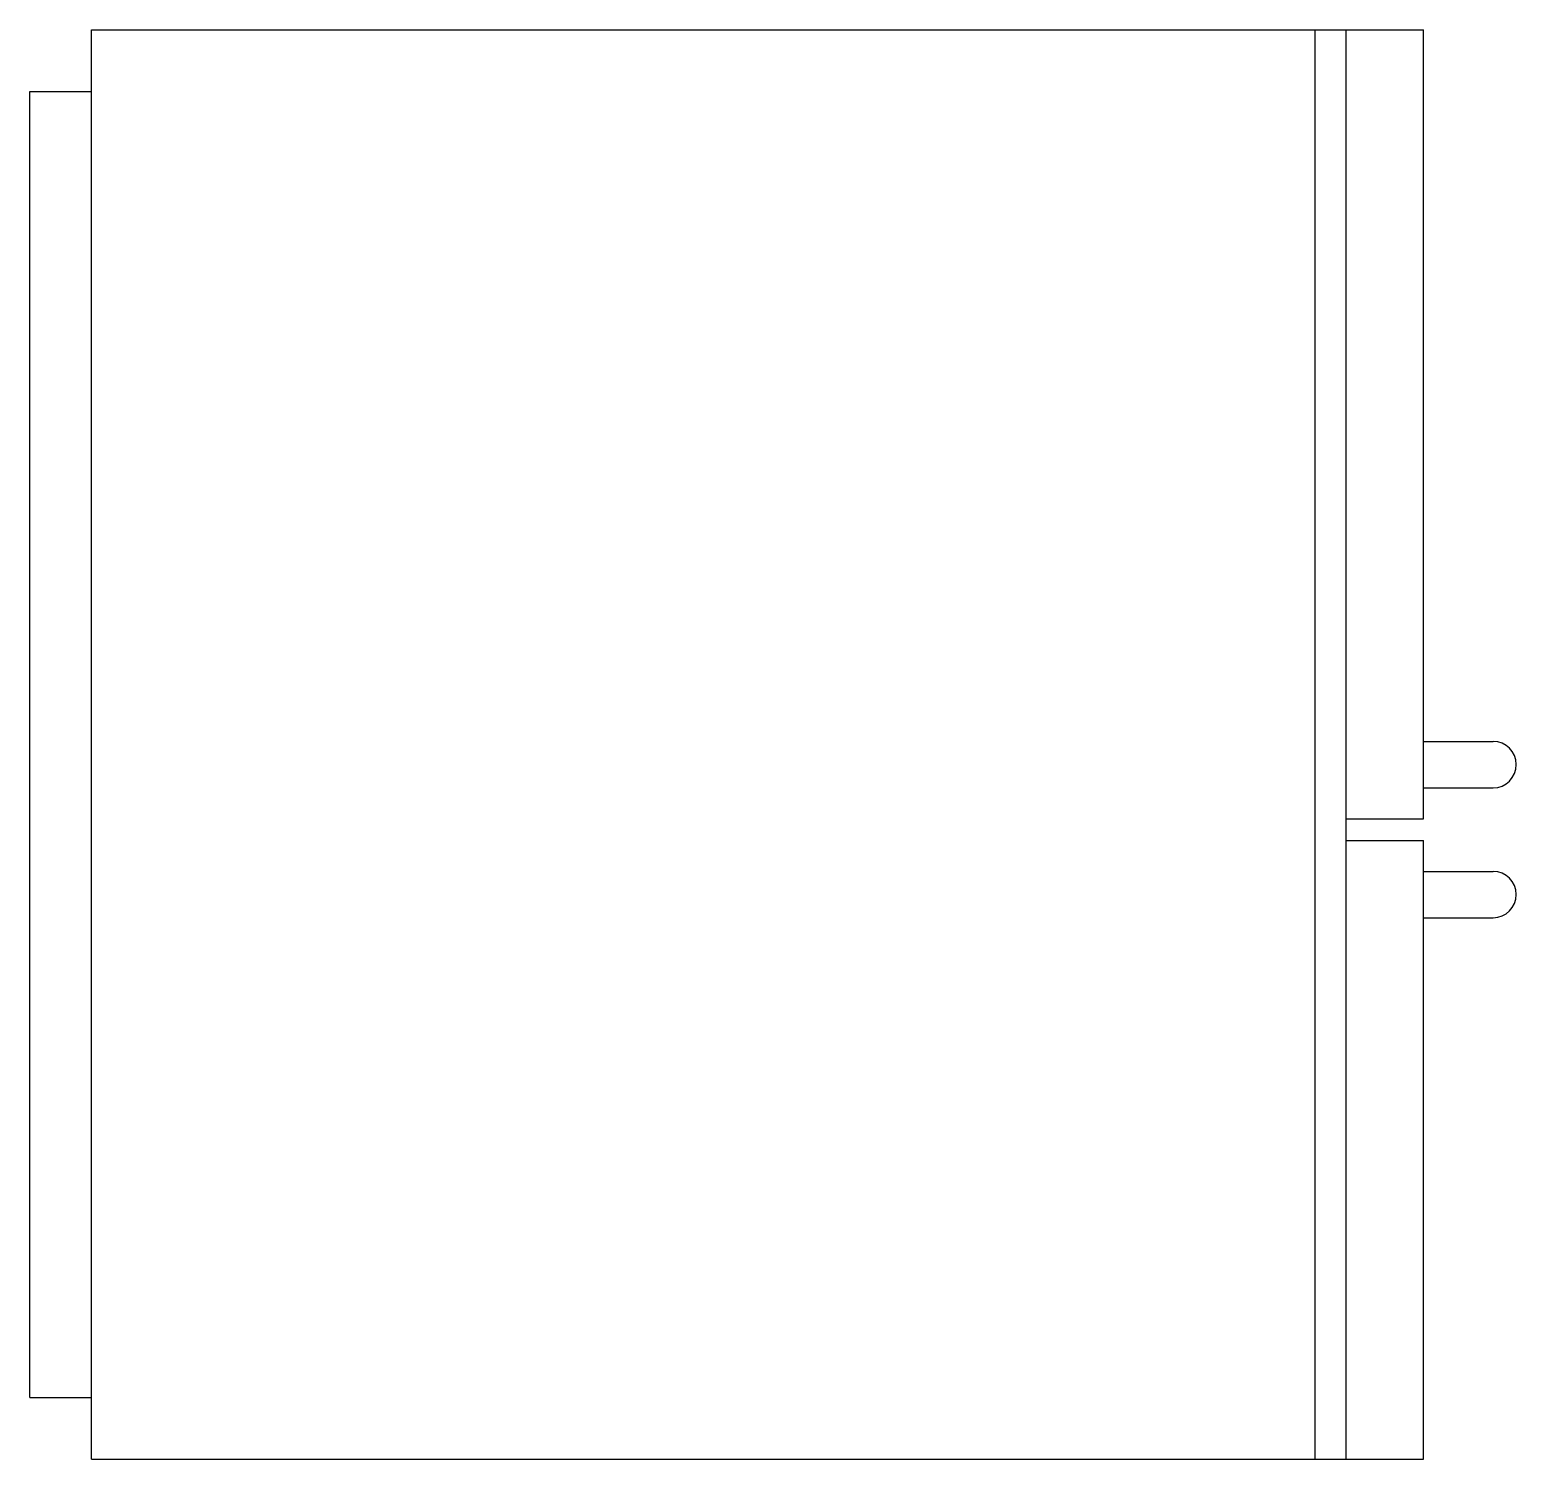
# Model space of a CAD drawing. Header units: millimetres. Extents: x -2999.869 to -2998.908, y 2887.536 to 2888.46.
import ezdxf

# ---------------------------------------------------------------- set-up
doc = ezdxf.new("R2010")
doc.units = ezdxf.units.MM
doc.header["$LTSCALE"] = 10
doc.layers.add('cozinha_geladeiras', color=2, linetype='Continuous')

msp = doc.modelspace()

# ---------------------------------------------------------------- linework, layer by layer
at = {"layer": 'cozinha_geladeiras'}
for p, q in [((-2999.82888, 2887.53623), (-2999.82888, 2888.46023)), ((-2999.82888, 2888.46023), (-2998.96788, 2888.46023)), ((-2999.03788, 2887.53623), (-2999.03788, 2888.46023)), ((-2999.01788, 2887.53623), (-2999.01788, 2888.46023)), ((-2998.96788, 2887.95023), (-2998.96788, 2888.46023)), ((-2999.86888, 2888.42023), (-2999.82888, 2888.42023)), ((-2999.86888, 2887.57623), (-2999.86888, 2888.42023)), ((-2999.01788, 2887.95023), (-2998.96788, 2887.95023)), ((-2999.01788, 2887.93623), (-2998.96788, 2887.93623)), ((-2998.96788, 2887.53623), (-2998.96788, 2887.93623)), ((-2999.86888, 2887.57623), (-2999.82888, 2887.57623)), ((-2999.82888, 2887.53623), (-2998.96788, 2887.53623))]:
    msp.add_line(p, q, dxfattribs=at)
at = {"layer": 'cozinha_geladeiras', "color": 1}
for p, q in [((-2998.96788, 2888.00023), (-2998.92288, 2888.00023)), ((-2998.96788, 2887.97023), (-2998.92288, 2887.97023)), ((-2998.96788, 2887.91623), (-2998.92288, 2887.91623)), ((-2998.96788, 2887.88623), (-2998.92288, 2887.88623))]:
    msp.add_line(p, q, dxfattribs=at)
for centre in [(-2998.92288, 2887.98523), (-2998.92288, 2887.90123)]:
    msp.add_arc(centre, 0.015, 270, 90, dxfattribs=at)

doc.saveas('drawing.dxf')
